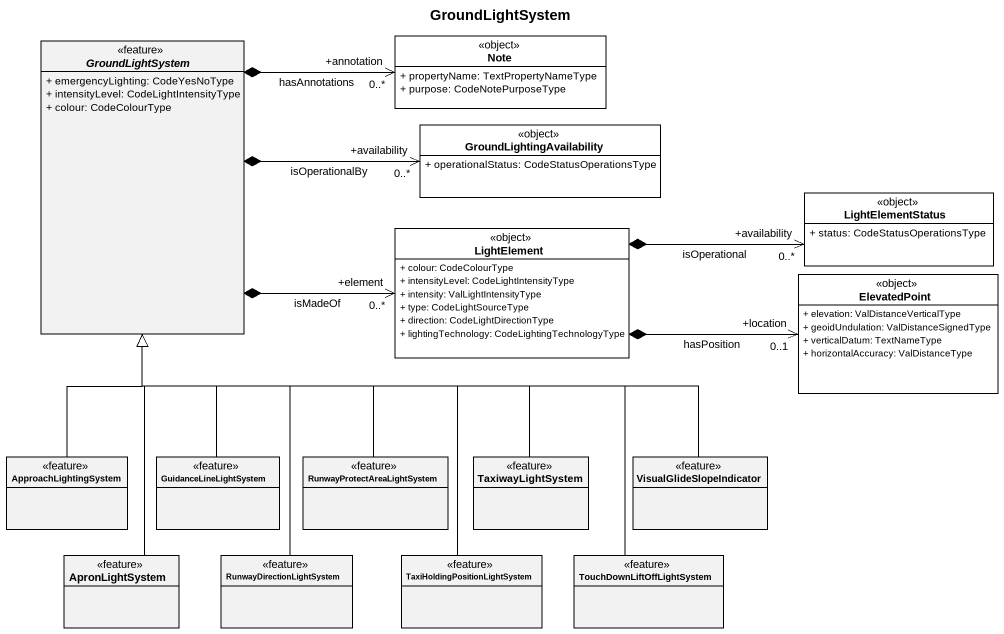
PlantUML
@startuml
title GroundLightSystem
hide circle
hide empty members
skinparam classAttributeIconSize 0
class "Note" as Note_ <<object>> #FFFFFF {
  + propertyName: TextPropertyNameType
  + purpose: CodeNotePurposeType
}
abstract class GroundLightSystem <<feature>> {
  + emergencyLighting: CodeYesNoType
  + intensityLevel: CodeLightIntensityType
  + colour: CodeColourType
}
class GroundLightingAvailability <<object>> #FFFFFF {
  + operationalStatus: CodeStatusOperationsType
}
class LightElementStatus <<object>> #FFFFFF {
  + status: CodeStatusOperationsType
}
class LightElement <<object>> #FFFFFF {
  + colour: CodeColourType
  + intensityLevel: CodeLightIntensityType
  + intensity: ValLightIntensityType
  + type: CodeLightSourceType
  + direction: CodeLightDirectionType
  + lightingTechnology: CodeLightingTechnologyType
}
class ElevatedPoint <<object>> #FFFFFF {
  + elevation: ValDistanceVerticalType
  + geoidUndulation: ValDistanceSignedType
  + verticalDatum: TextNameType
  + horizontalAccuracy: ValDistanceType
}
class ApproachLightingSystem <<feature>>
class GuidanceLineLightSystem <<feature>>
class RunwayProtectAreaLightSystem <<feature>>
class TaxiwayLightSystem <<feature>>
class VisualGlideSlopeIndicator <<feature>>
class ApronLightSystem <<feature>>
class RunwayDirectionLightSystem <<feature>>
class "TaxiHoldingPositionLightSystem" as TaxiHoldingPositionLightSyst <<feature>>
class TouchDownLiftOffLightSystem <<feature>>
GroundLightSystem *-right-> "+annotation\n0..*" Note_ : hasAnnotations
GroundLightSystem *-right-> "+availability\n0..*" GroundLightingAvailability : isOperationalBy
GroundLightSystem *-right-> "+element\n0..*" LightElement : isMadeOf
LightElement *-right-> "+availability\n0..*" LightElementStatus : isOperational
LightElement *-right-> "+location\n0..1" ElevatedPoint : hasPosition
ApproachLightingSystem -up-|> GroundLightSystem
GuidanceLineLightSystem -up-|> GroundLightSystem
RunwayProtectAreaLightSystem -up-|> GroundLightSystem
TaxiwayLightSystem -up-|> GroundLightSystem
VisualGlideSlopeIndicator -left-|> GroundLightSystem
ApronLightSystem -up-|> GroundLightSystem
RunwayDirectionLightSystem -up-|> GroundLightSystem
TaxiHoldingPositionLightSyst -up-|> GroundLightSystem
TouchDownLiftOffLightSystem -up-|> GroundLightSystem
@enduml
